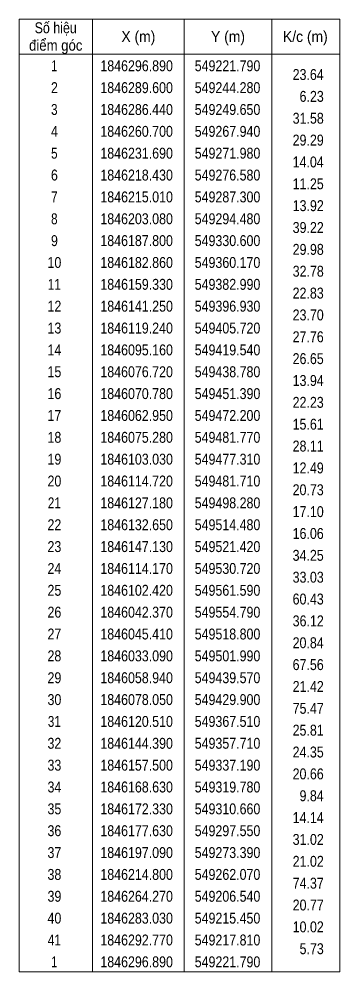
# Model space of a CAD drawing. Header units: metres. Extents: x 548051 to 551243, y 1845705 to 1846778.
# Drawn here: x 551169.4 to 551242.8, y 1845705.5 to 1845923.5 of the extents above; entities that cross this region are included whole.
import ezdxf
from ezdxf.enums import TextEntityAlignment as Align

# ---------------------------------------------------------------- set-up
doc = ezdxf.new("R2010")
doc.units = ezdxf.units.M
doc.header["$LTSCALE"] = 1.2
doc.layers.add('63', color=7, linetype='Continuous', lineweight=13)

msp = doc.modelspace()

# ---------------------------------------------------------------- linework, layer by layer
at = {"layer": '63'}
for p, q in [((551186.24, 1845923.48), (551186.24, 1845705.48)), ((551207.24, 1845923.48), (551207.24, 1845705.48)), ((551227.24, 1845923.48), (551227.24, 1845705.48)), ((551169.44, 1845915.48), (551242.84, 1845915.48))]:
    msp.add_line(p, q, dxfattribs=at)
msp.add_lwpolyline([(551169.44, 1845923.48), (551242.84, 1845923.48), (551242.84, 1845705.48), (551169.44, 1845705.48)], close=True, dxfattribs=at)

# ---------------------------------------------------------------- texts
for s, width, p in [('Số hiệu', 0.85, (551177.825, 1845920.24)), ('X (m)', 0.95, (551196.735, 1845918.24)), ('Y (m)', 0.95, (551217.24, 1845918.24)), ('K/c (m)', 0.95, (551234.93, 1845918.24)), ('điểm góc', 0.9, (551177.83, 1845916.24)), (' 1', 0.75, (551177.14, 1845911.54)), ('1846296.890', 0.85, (551196.335, 1845911.54)), ('549221.790', 0.85, (551217.125, 1845911.54)), (' 2', 0.85, (551177.135, 1845906.54)), ('1846289.600', 0.85, (551196.335, 1845906.54)), ('549244.280', 0.85, (551217.125, 1845906.54)), (' 3', 0.8, (551177.13, 1845901.54)), ('1846286.440', 0.85, (551196.335, 1845901.54)), ('549249.650', 0.85, (551217.125, 1845901.54)), (' 4', 0.85, (551177.14, 1845896.54)), ('1846260.700', 0.85, (551196.335, 1845896.54)), ('549267.940', 0.85, (551217.125, 1845896.54)), (' 5', 0.8, (551177.13, 1845891.54)), ('1846231.690', 0.85, (551196.335, 1845891.54)), ('549271.980', 0.85, (551217.125, 1845891.54)), (' 6', 0.85, (551177.13, 1845886.54)), ('1846218.430', 0.85, (551196.335, 1845886.54)), ('549276.580', 0.85, (551217.125, 1845886.54)), (' 7', 0.8, (551177.135, 1845881.54)), ('1846215.010', 0.85, (551196.335, 1845881.54)), ('549287.300', 0.85, (551217.125, 1845881.54)), (' 8', 0.8, (551177.135, 1845876.54)), ('1846203.080', 0.85, (551196.335, 1845876.54)), ('549294.480', 0.85, (551217.125, 1845876.54)), (' 9', 0.85, (551177.14, 1845871.54)), ('1846187.800', 0.85, (551196.335, 1845871.54)), ('549330.600', 0.85, (551217.125, 1845871.54)), (' 10', 0.85, (551177.135, 1845866.54)), ('1846182.860', 0.85, (551196.335, 1845866.54)), ('549360.170', 0.85, (551217.125, 1845866.54)), (' 11', 0.8, (551177.135, 1845861.54)), ('1846159.330', 0.85, (551196.335, 1845861.54)), ('549382.990', 0.85, (551217.125, 1845861.54)), (' 12', 0.85, (551177.13, 1845856.54)), ('1846141.250', 0.85, (551196.335, 1845856.54)), ('549396.930', 0.85, (551217.125, 1845856.54)), (' 13', 0.85, (551177.13, 1845851.54)), ('1846119.240', 0.85, (551196.335, 1845851.54)), ('549405.720', 0.85, (551217.125, 1845851.54)), (' 14', 0.85, (551177.135, 1845846.54)), ('1846095.160', 0.85, (551196.335, 1845846.54)), ('549419.540', 0.85, (551217.125, 1845846.54)), (' 15', 0.85, (551177.13, 1845841.54)), ('1846076.720', 0.85, (551196.335, 1845841.54)), ('549438.780', 0.85, (551217.125, 1845841.54)), (' 16', 0.85, (551177.13, 1845836.54)), ('1846070.780', 0.85, (551196.335, 1845836.54)), ('549451.390', 0.85, (551217.125, 1845836.54)), (' 17', 0.85, (551177.13, 1845831.54)), ('1846062.950', 0.85, (551196.335, 1845831.54)), ('549472.200', 0.85, (551217.125, 1845831.54)), (' 18', 0.85, (551177.13, 1845826.54)), ('1846075.280', 0.85, (551196.335, 1845826.54)), ('549481.770', 0.85, (551217.125, 1845826.54)), (' 19', 0.85, (551177.135, 1845821.54)), ('1846103.030', 0.85, (551196.335, 1845821.54)), ('549477.310', 0.85, (551217.125, 1845821.54)), (' 20', 0.85, (551177.135, 1845816.54)), ('1846114.720', 0.85, (551196.335, 1845816.54)), ('549481.710', 0.85, (551217.125, 1845816.54)), (' 21', 0.8, (551177.135, 1845811.54)), ('1846127.180', 0.85, (551196.335, 1845811.54)), ('549498.280', 0.85, (551217.125, 1845811.54)), (' 22', 0.85, (551177.13, 1845806.54)), ('1846132.650', 0.85, (551196.335, 1845806.54)), ('549514.480', 0.85, (551217.125, 1845806.54)), (' 23', 0.85, (551177.13, 1845801.54)), ('1846147.130', 0.85, (551196.335, 1845801.54)), ('549521.420', 0.85, (551217.125, 1845801.54)), (' 24', 0.85, (551177.135, 1845796.54)), ('1846114.170', 0.85, (551196.335, 1845796.54)), ('549530.720', 0.85, (551217.125, 1845796.54)), (' 25', 0.85, (551177.13, 1845791.54)), ('1846102.420', 0.85, (551196.335, 1845791.54)), ('549561.590', 0.85, (551217.125, 1845791.54)), (' 26', 0.85, (551177.13, 1845786.54)), ('1846042.370', 0.85, (551196.335, 1845786.54)), ('549554.790', 0.85, (551217.125, 1845786.54)), (' 27', 0.85, (551177.13, 1845781.54)), ('1846045.410', 0.85, (551196.335, 1845781.54)), ('549518.800', 0.85, (551217.125, 1845781.54)), (' 28', 0.85, (551177.13, 1845776.54)), ('1846033.090', 0.85, (551196.335, 1845776.54)), ('549501.990', 0.85, (551217.125, 1845776.54)), (' 29', 0.85, (551177.135, 1845771.54)), ('1846058.940', 0.85, (551196.335, 1845771.54)), ('549439.570', 0.85, (551217.125, 1845771.54)), (' 30', 0.85, (551177.135, 1845766.54)), ('1846078.050', 0.85, (551196.335, 1845766.54)), ('549429.900', 0.85, (551217.125, 1845766.54)), (' 31', 0.8, (551177.135, 1845761.54)), ('1846120.510', 0.85, (551196.335, 1845761.54)), ('549367.510', 0.85, (551217.125, 1845761.54)), (' 32', 0.85, (551177.13, 1845756.54)), ('1846144.390', 0.85, (551196.335, 1845756.54)), ('549357.710', 0.85, (551217.125, 1845756.54)), (' 33', 0.85, (551177.13, 1845751.54)), ('1846157.500', 0.85, (551196.335, 1845751.54)), ('549337.190', 0.85, (551217.125, 1845751.54)), (' 34', 0.85, (551177.135, 1845746.54)), ('1846168.630', 0.85, (551196.335, 1845746.54)), ('549319.780', 0.85, (551217.125, 1845746.54)), (' 35', 0.85, (551177.13, 1845741.54)), ('1846172.330', 0.85, (551196.335, 1845741.54)), ('549310.660', 0.85, (551217.125, 1845741.54)), (' 36', 0.85, (551177.13, 1845736.54)), ('1846177.630', 0.85, (551196.335, 1845736.54)), ('549297.550', 0.85, (551217.125, 1845736.54)), (' 37', 0.85, (551177.13, 1845731.54)), ('1846197.090', 0.85, (551196.335, 1845731.54)), ('549273.390', 0.85, (551217.125, 1845731.54)), (' 38', 0.85, (551177.13, 1845726.54)), ('1846214.800', 0.85, (551196.335, 1845726.54)), ('549262.070', 0.85, (551217.125, 1845726.54)), (' 39', 0.85, (551177.135, 1845721.54)), ('1846264.270', 0.85, (551196.335, 1845721.54)), ('549206.540', 0.85, (551217.125, 1845721.54)), (' 40', 0.85, (551177.135, 1845716.54)), ('1846283.030', 0.85, (551196.335, 1845716.54)), ('549215.450', 0.85, (551217.125, 1845716.54)), (' 41', 0.8, (551177.135, 1845711.54)), ('1846292.770', 0.85, (551196.335, 1845711.54)), ('549217.810', 0.85, (551217.125, 1845711.54)), (' 1', 0.75, (551177.14, 1845706.54)), ('1846296.890', 0.85, (551196.335, 1845706.54)), ('549221.790', 0.85, (551217.125, 1845706.54))]:
    msp.add_text(s, height=2.5, dxfattribs=dict(at, width=width)).set_placement(p, align=Align.CENTER)
at = {"layer": '63', "width": 0.85}
for s, p in [('23.64', (551239.13, 1845909.54)), ('6.23', (551239.14, 1845904.54)), ('31.58', (551239.14, 1845899.54)), ('29.29', (551239.13, 1845894.54)), ('14.04', (551239.13, 1845889.54)), ('11.25', (551239.13, 1845884.54)), ('13.92', (551239.14, 1845879.54)), ('39.22', (551239.14, 1845874.54)), ('29.98', (551239.14, 1845869.54)), ('32.78', (551239.14, 1845864.54)), ('22.83', (551239.13, 1845859.54)), ('23.70', (551239.13, 1845854.54)), ('27.76', (551239.13, 1845849.54)), ('26.65', (551239.13, 1845844.54)), ('13.94', (551239.13, 1845839.54)), ('22.23', (551239.13, 1845834.54)), ('15.61', (551239.13, 1845829.54)), ('28.11', (551239.13, 1845824.54)), ('12.49', (551239.13, 1845819.54)), ('20.73', (551239.13, 1845814.54)), ('17.10', (551239.13, 1845809.54)), ('16.06', (551239.13, 1845804.54)), ('34.25', (551239.13, 1845799.54)), ('33.03', (551239.13, 1845794.54)), ('60.43', (551239.13, 1845789.54)), ('36.12', (551239.14, 1845784.54)), ('20.84', (551239.13, 1845779.54)), ('67.56', (551239.13, 1845774.54)), ('21.42', (551239.14, 1845769.54)), ('75.47', (551239.14, 1845764.54)), ('25.81', (551239.13, 1845759.54)), ('24.35', (551239.13, 1845754.54)), ('20.66', (551239.13, 1845749.54)), ('9.84', (551239.13, 1845744.54)), ('14.14', (551239.13, 1845739.54)), ('31.02', (551239.14, 1845734.54)), ('21.02', (551239.14, 1845729.54)), ('74.37', (551239.14, 1845724.54)), ('20.77', (551239.14, 1845719.54)), ('10.02', (551239.14, 1845714.54)), ('5.73', (551239.14, 1845709.54))]:
    msp.add_text(s, height=2.5, dxfattribs=at).set_placement(p, align=Align.RIGHT)

doc.saveas('drawing.dxf')
